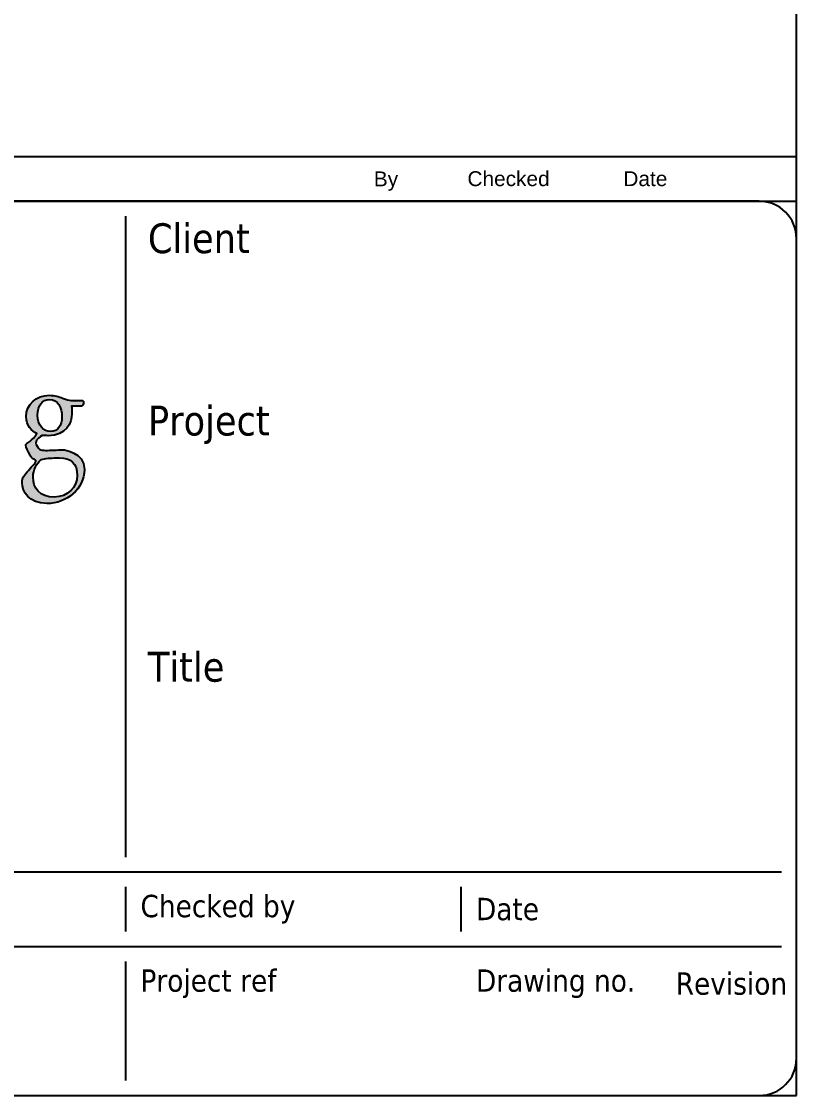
# Paper-space layout 'A0mask (portrait)' of a CAD drawing. Extents: x 0 to 810, y 0 to 1153.
# Drawn here: x 706 to 810, y 0 to 144.1 of the extents above; entities that cross this region are included whole.
import ezdxf
from ezdxf.enums import TextEntityAlignment as Align

# ---------------------------------------------------------------- set-up
doc = ezdxf.new("R2010")
doc.units = 0
doc.layers.get('0').update_dxf_attribs({"linetype": 'CONTINUOUS'})
doc.layers.get('Defpoints').update_dxf_attribs({"linetype": 'CONTINUOUS'})
doc.layers.add('JPP_Mask', color=7, linetype='CONTINUOUS')
doc.styles.add('JPP', font='arial.ttf')

# ---------------------------------------------------------------- blocks, each defined once
blk = doc.blocks.new('A0mask (portrait)')
at = {"true_color": 0x0081c6}
h = blk.add_hatch(color=142, dxfattribs=at)
edge = h.paths.add_edge_path()
edge.add_spline(control_points=[(711.66, 86.64), (710.77, 86.64), (709.95, 86.57), (709.26, 86.57), (708.93, 86.57), (708.66, 86.63), (708.44, 86.73), (708.22, 86.88), (707.97, 87.34), (707.97, 87.56), (707.97, 88.1), (708.57, 88.46), (708.8, 88.59), (709.02, 88.58), (709.29, 88.54), (709.63, 88.54), (712.03, 88.54), (712.8, 90.24), (712.8, 91.54), (712.8, 91.86), (712.8, 92.18), (712.76, 92.5), (712.76, 92.5), (714.12, 92.5), (714.12, 92.5), (714.41, 92.54), (714.44, 93.18), (714.24, 93.28), (714.24, 93.28), (712.71, 93.28), (712.71, 93.28), (712.29, 93.28), (712.16, 93.32), (711.55, 93.58), (711.12, 93.77), (710.46, 93.96), (709.74, 93.96), (708.06, 93.96), (706.66, 92.73), (706.66, 91.11), (706.66, 89.9), (707.44, 89.16), (708.08, 88.82), (708.08, 88.73), (707.98, 88.58), (707.89, 88.46), (707.57, 88.12), (707.21, 87.8), (706.89, 87.59), (706.68, 87.44), (706.61, 87.37), (706.61, 87.27), (706.61, 87.01), (706.9, 86.41), (707.19, 85.95), (707.33, 85.68), (707.43, 85.54), (707.59, 85.44), (707.59, 85.44), (707.59, 85.44), (707.59, 85.44), (707.59, 85.44), (707.59, 85.44), (707.59, 85.44), (707.67, 85.39), (707.76, 85.35), (707.88, 85.32), (708.1, 85.26), (707.9, 84.96), (707.72, 84.74), (707.25, 84.19), (706.69, 83.56), (706.35, 83.13), (706.21, 82.93), (706.13, 82.62), (706.13, 82.23), (706.13, 81.03), (706.99, 79.44), (709.46, 79.44), (712.08, 79.44), (714.47, 81.37), (714.47, 83.99), (714.47, 86.4), (711.68, 86.64), (711.66, 86.64)], knot_values=[0, 0, 0, 0, 1, 1, 1, 2, 2, 2, 3, 3, 3, 4, 4, 4, 5, 5, 5, 6, 6, 6, 7, 7, 7, 8, 8, 8, 9, 9, 9, 10, 10, 10, 11, 11, 11, 12, 12, 12, 13, 13, 13, 14, 14, 14, 15, 15, 15, 16, 16, 16, 17, 17, 17, 18, 18, 18, 19, 19, 19, 20, 20, 20, 21, 21, 21, 22, 22, 22, 23, 23, 23, 24, 24, 24, 25, 25, 25, 26, 26, 26, 27, 27, 27, 28, 28, 28, 28], degree=3, periodic=0)
edge = h.paths.add_edge_path(flags=16)
edge.add_spline(control_points=[(709.91, 89.09), (710.93, 89.09), (711.46, 89.9), (711.46, 91.05), (711.46, 92.33), (710.93, 93.41), (709.78, 93.41), (708.87, 93.41), (708.19, 92.58), (708.19, 91.3), (708.19, 89.95), (709, 89.09), (709.91, 89.09)], knot_values=[0, 0, 0, 0, 1, 1, 1, 2, 2, 2, 3, 3, 3, 4, 4, 4, 4], degree=3, periodic=0)
edge = h.paths.add_edge_path(flags=16)
edge.add_spline(control_points=[(711.12, 85.55), (711.12, 85.55), (710.41, 85.55), (710.41, 85.55), (709.74, 85.55), (708.9, 85.49), (708.6, 85.25), (708.1, 84.85), (707.59, 84.01), (707.59, 82.98), (707.59, 81.51), (708.5, 80.3), (710.41, 80.3), (712.28, 80.3), (713.52, 81.65), (713.52, 83.19), (713.52, 84.85), (712.64, 85.55), (711.12, 85.55)], knot_values=[0, 0, 0, 0, 1, 1, 1, 2, 2, 2, 3, 3, 3, 4, 4, 4, 5, 5, 5, 6, 6, 6, 6], degree=3, periodic=0)
at = {"color": 154, "true_color": 0x004a91}
for p, q in [((805, 120), (635, 120)), ((720, 118), (720, 32)), ((810, 5), (810, 115)), ((632, 30), (808, 30)), ((720, 28), (720, 22)), ((765, 22), (765, 28)), ((632, 20), (808, 20)), ((720, 18), (720, 2)), ((635, 0), (805, 0))]:
    blk.add_line(p, q, dxfattribs=at)
for centre, start, end in [((805, 115), 0, 90), ((805, 5), 270, 0)]:
    blk.add_arc(centre, 5, start, end, dxfattribs=at)
at = {"layer": 'Defpoints'}
blk.add_lwpolyline([(810, 0), (810, 1153), (0, 1153), (0, 0)], close=True, dxfattribs=at)
blk.add_lwpolyline([(630, 0), (630, 120), (810, 120)], dxfattribs=at)
at = {"layer": 'Defpoints', "color": 142, "true_color": 0x0081c6}
for points, knots in [([(711.66, 86.64), (710.77, 86.64), (709.95, 86.57), (709.26, 86.57), (708.93, 86.57), (708.66, 86.63), (708.44, 86.73), (708.22, 86.88), (707.97, 87.34), (707.97, 87.56), (707.97, 88.1), (708.57, 88.46), (708.8, 88.59), (709.02, 88.58), (709.29, 88.54), (709.63, 88.54), (712.03, 88.54), (712.8, 90.24), (712.8, 91.54), (712.8, 91.86), (712.8, 92.18), (712.76, 92.5), (712.76, 92.5), (714.12, 92.5), (714.12, 92.5), (714.41, 92.54), (714.44, 93.18), (714.24, 93.28), (714.24, 93.28), (712.71, 93.28), (712.71, 93.28), (712.29, 93.28), (712.16, 93.32), (711.55, 93.58), (711.12, 93.77), (710.46, 93.96), (709.74, 93.96), (708.06, 93.96), (706.66, 92.73), (706.66, 91.11), (706.66, 89.9), (707.44, 89.16), (708.08, 88.82), (708.08, 88.73), (707.98, 88.58), (707.89, 88.46), (707.57, 88.12), (707.21, 87.8), (706.89, 87.59), (706.68, 87.44), (706.61, 87.37), (706.61, 87.27), (706.61, 87.01), (706.9, 86.41), (707.19, 85.95), (707.33, 85.68), (707.43, 85.54), (707.59, 85.44), (707.59, 85.44), (707.59, 85.44), (707.59, 85.44), (707.59, 85.44), (707.59, 85.44), (707.59, 85.44), (707.67, 85.39), (707.76, 85.35), (707.88, 85.32), (708.1, 85.26), (707.9, 84.96), (707.72, 84.74), (707.25, 84.19), (706.69, 83.56), (706.35, 83.13), (706.21, 82.93), (706.13, 82.62), (706.13, 82.23), (706.13, 81.03), (706.99, 79.44), (709.46, 79.44), (712.08, 79.44), (714.47, 81.37), (714.47, 83.99), (714.47, 86.4), (711.68, 86.64), (711.66, 86.64)], [0, 0, 0, 0, 1, 1, 1, 2, 2, 2, 3, 3, 3, 4, 4, 4, 5, 5, 5, 6, 6, 6, 7, 7, 7, 8, 8, 8, 9, 9, 9, 10, 10, 10, 11, 11, 11, 12, 12, 12, 13, 13, 13, 14, 14, 14, 15, 15, 15, 16, 16, 16, 17, 17, 17, 18, 18, 18, 19, 19, 19, 20, 20, 20, 21, 21, 21, 22, 22, 22, 23, 23, 23, 24, 24, 24, 25, 25, 25, 26, 26, 26, 27, 27, 27, 28, 28, 28, 28]), ([(709.91, 89.09), (710.93, 89.09), (711.46, 89.9), (711.46, 91.05), (711.46, 92.33), (710.93, 93.41), (709.78, 93.41), (708.87, 93.41), (708.19, 92.58), (708.19, 91.3), (708.19, 89.95), (709, 89.09), (709.91, 89.09)], [0, 0, 0, 0, 1, 1, 1, 2, 2, 2, 3, 3, 3, 4, 4, 4, 4]), ([(711.12, 85.55), (711.12, 85.55), (710.41, 85.55), (710.41, 85.55), (709.74, 85.55), (708.9, 85.49), (708.6, 85.25), (708.1, 84.85), (707.59, 84.01), (707.59, 82.98), (707.59, 81.51), (708.5, 80.3), (710.41, 80.3), (712.28, 80.3), (713.52, 81.65), (713.52, 83.19), (713.52, 84.85), (712.64, 85.55), (711.12, 85.55)], [0, 0, 0, 0, 1, 1, 1, 2, 2, 2, 3, 3, 3, 4, 4, 4, 5, 5, 5, 6, 6, 6, 6])]:
    blk.add_open_spline(points, degree=3, knots=knots, dxfattribs=at)
at = {"color": 2, "style": 'JPP'}
for s, insert, char_height, attachment_point in [('{\\fTahoma|b0|i0|c0|p34;Client}', (723, 115), 4, 4), ('{\\fTahoma|b0|i0|c0|p34;Project}', (723, 90), 4, 4), ('{\\fTahoma|b0|i0|c0|p34;Title}', (723, 57.5), 4, 4), ('{\\fTahoma|b0|i0|c0|p34;Checked by}', (722, 25), 3, 4), ('{\\fTahoma|b0|i0|c0|p34;Date}', (767, 25), 3, 4), ('{\\fTahoma|b0|i0|c0|p34;Project ref}', (722, 15), 3, 4), ('{\\fTahoma|b0|i0|c0|p34;Drawing no.}', (767, 15), 3, 4), ('{\\fTahoma|b0|i0|c0|p34;Revision}', (801.27, 15), 3, 5)]:
    blk.add_mtext(s, dxfattribs=dict(at, insert=insert, char_height=char_height, attachment_point=attachment_point))
at = {"color": 7, "style": 'JPP'}
for tag, p in [('Client', (743, 115)), ('Project1', (743, 90)), ('Project2', (743, 82.5)), ('Project3', (743, 75)), ('Title1', (743, 57.5)), ('Title2', (743, 50)), ('Title3', (743, 42.5)), ('Status', (635, 7.5))]:
    blk.add_attdef(tag, text='', height=3.5, dxfattribs=at).set_placement(p, align=Align.MIDDLE_LEFT)
at = {"color": 2, "style": 'JPP'}
for tag, p in [('Scale', (662.5, 25)), ('Drawn', (707.5, 25)), ('Checked', (752.5, 25)), ('Date', (797.5, 25))]:
    blk.add_attdef(tag, text='', height=2, dxfattribs=at).set_placement(p, align=Align.MIDDLE_CENTER)
at = {"color": 6, "style": 'JPP'}
for tag, p in [('Ref', (725, 7.5)), ('DrgNo.', (767, 7.5))]:
    blk.add_attdef(tag, text='', height=4, dxfattribs=at).set_placement(p, align=Align.MIDDLE_LEFT)
blk.add_attdef('Rev', text='', height=4, dxfattribs=at).set_placement((801.27, 7.5), align=Align.MIDDLE_CENTER)
blk = doc.blocks.new('A0A1revisionblock')
at = {"layer": 'Defpoints'}
for p, q in [((0, 6), (180, 6)), ((0, 0), (180, 0))]:
    blk.add_line(p, q, dxfattribs=at)
at = {"color": 2, "style": 'JPP'}
for s, p in [('Rev', (1.78, 2.03)), ('By', (123.3, 2)), ('Checked', (135.86, 2.03)), ('Date', (156.78, 2.03))]:
    blk.add_text(s, height=2, dxfattribs=at).set_placement(p)
at = {"color": 2, "style": 'JPP', "flags": 8}
for tag, p in [('RevLetter', (7.53, 2)), ('RevNote_001', (12.74, 2)), ('RevBy', (127.53, 2)), ('RevChecked', (148.03, 2)), ('RevDate', (164.03, 2))]:
    blk.add_attdef(tag, p, '', height=2, dxfattribs=at)

psp = doc.layouts.new('A0mask (portrait)')

# ---------------------------------------------------------------- block references
psp.add_blockref('A0A1revisionblock', (630, 120))
at = {"layer": 'JPP_Mask'}
psp.add_blockref('A0mask (portrait)', (0, 0), dxfattribs=at)

doc.saveas('drawing.dxf')
